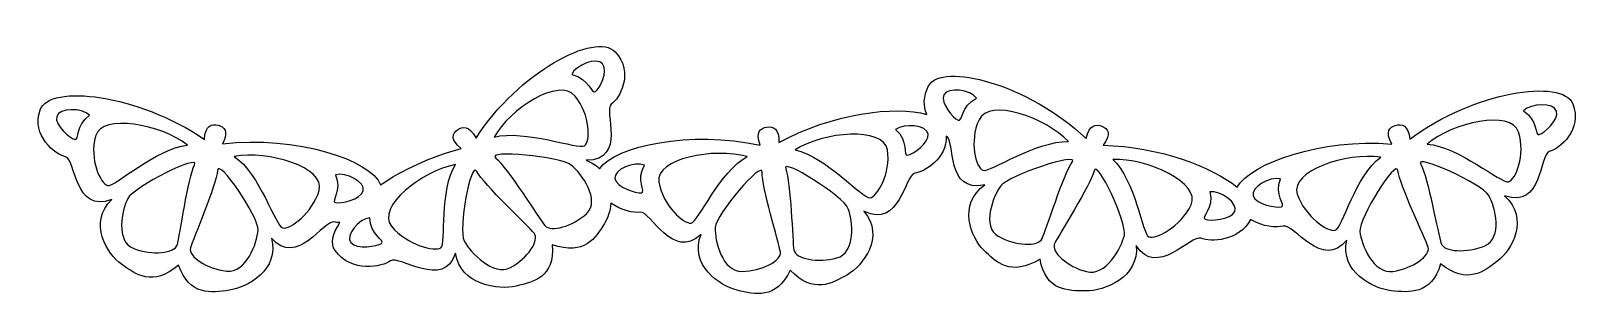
# Model space of a CAD drawing. Header units: centimetres. Extents: x -10.8 to 10.8, y -1.8 to 1.9.
import ezdxf

# ---------------------------------------------------------------- set-up
doc = ezdxf.new("R2010")
doc.units = ezdxf.units.CM
doc.header["$MEASUREMENT"] = 0
doc.layers.add('Layer 1', color=7, linetype='Continuous')

msp = doc.modelspace()

# ---------------------------------------------------------------- linework, layer by layer
at = {"layer": 'Layer 1'}
for points, knots in [([(10.63339, 0.91768), (10.49234, 1.2759), (9.25949, 1.08995), (8.37184, 0.42939), (8.37184, 0.42939), (8.35118, 0.62608), (8.2591, 0.64378), (8.17449, 0.62008), (8.17449, 0.62008), (8.08985, 0.59637), (8.02365, 0.53446), (8.1235, 0.35992), (8.1235, 0.35992), (7.14399, 0.44205), (6.16093, 0.09634), (5.97432, -0.23844), (5.97432, -0.23844), (5.6188, 0.04964), (4.88225, 0.32615), (4.1156, 0.34401), (4.1156, 0.34401), (4.23644, 0.5067), (4.17841, 0.57531), (4.09718, 0.60788), (4.09718, 0.60788), (4.01614, 0.64045), (3.92253, 0.63272), (3.87755, 0.43955), (3.87755, 0.43955), (3.07769, 1.19046), (1.87608, 1.50675), (1.69154, 1.16602), (1.69154, 1.16602), (1.61365, 1.02198), (1.62076, 0.88577), (1.66508, 0.77219), (1.66508, 0.77219), (1.23188, 0.89776), (0.34618, 0.78399), (-0.38788, 0.38069), (-0.38788, 0.38069), (-0.37854, 0.5781), (-0.46704, 0.60762), (-0.55446, 0.59521), (-0.55446, 0.59521), (-0.6418, 0.58288), (-0.71673, 0.53023), (-0.64431, 0.34436), (-0.64431, 0.34436), (-1.61734, 0.55724), (-2.66112, 0.3329), (-2.87398, 0.01776), (-2.87398, 0.01776), (-2.92237, 0.06388), (-2.98317, 0.10404), (-3.05932, 0.13492), (-3.05932, 0.13492), (-2.49025, 0.13778), (-2.82985, 0.82932), (-2.7128, 0.91232), (-2.7128, 0.91232), (-2.59564, 0.99543), (-2.39054, 1.35002), (-2.6584, 1.63937), (-2.6584, 1.63937), (-2.92629, 1.92855), (-4.00971, 1.35184), (-4.58997, 0.4436), (-4.58997, 0.4436), (-4.68395, 0.62095), (-4.77685, 0.6074), (-4.84701, 0.55761), (-4.84701, 0.55761), (-4.91728, 0.50779), (-4.95575, 0.42818), (-4.79605, 0.29745), (-4.79605, 0.29745), (-5.21753, 0.18939), (-5.6075, 0.00191), (-5.91497, -0.20587), (-5.91497, -0.20587), (-6.04395, 0.13833), (-7.08816, 0.48557), (-8.10961, 0.36417), (-8.10961, 0.36417), (-8.01679, 0.54202), (-8.08543, 0.60163), (-8.17099, 0.62238), (-8.17099, 0.62238), (-8.25645, 0.64315), (-8.34776, 0.62233), (-8.36059, 0.42505), (-8.36059, 0.42505), (-9.27407, 1.05447), (-10.51351, 1.19769), (-10.64011, 0.83484), (-10.64011, 0.83484), (-10.76663, 0.47191), (-10.42974, 0.21847), (-10.28708, 0.18386), (-10.28708, 0.18386), (-10.14455, 0.14931), (-10.16966, -0.61029), (-9.64364, -0.40878), (-9.64364, -0.40878), (-9.97932, -0.73525), (-9.71045, -1.16541), (-9.51249, -1.30641), (-9.51249, -1.30641), (-9.3145, -1.44749), (-9.07852, -1.62637), (-8.71813, -1.32022), (-8.71813, -1.32022), (-8.56515, -1.75088), (-8.26498, -1.70204), (-8.01799, -1.66889), (-8.01799, -1.66889), (-7.77097, -1.63587), (-7.3097, -1.3828), (-7.43043, -0.94562), (-7.43043, -0.94562), (-7.07793, -1.36025), (-6.69915, -0.68641), (-6.55662, -0.72099), (-6.55662, -0.72099), (-6.53604, -0.72599), (-6.50939, -0.72877), (-6.47883, -0.72887), (-6.47883, -0.72887), (-6.58461, -0.885), (-6.61512, -1.02404), (-6.54635, -1.11828), (-6.54635, -1.11828), (-6.31592, -1.43414), (-5.89338, -1.3436), (-5.77625, -1.26047), (-5.77625, -1.26047), (-5.65917, -1.17742), (-5.02915, -1.66301), (-4.87677, -1.15416), (-4.87677, -1.15416), (-4.80599, -1.60067), (-4.27516, -1.66856), (-4.0336, -1.61038), (-4.0336, -1.61038), (-3.79201, -1.55236), (-3.49483, -1.4897), (-3.53314, -1.03766), (-3.53314, -1.03766), (-3.07324, -1.19072), (-2.93013, -0.94109), (-2.8063, -0.73992), (-2.8063, -0.73992), (-2.76431, -0.67176), (-2.7287, -0.56993), (-2.71729, -0.45811), (-2.71729, -0.45811), (-2.5759, -0.56447), (-2.39611, -0.59728), (-2.31036, -0.58511), (-2.31036, -0.58511), (-2.16476, -0.56445), (-1.86364, -1.2712), (-1.4666, -0.89285), (-1.4666, -0.89285), (-1.63554, -1.316), (-1.20511, -1.61217), (-0.96318, -1.66887), (-0.96318, -1.66887), (-0.72117, -1.72565), (-0.42811, -1.80317), (-0.22785, -1.3896), (-0.22785, -1.3896), (0.0964, -1.72888), (0.35119, -1.57367), (0.56384, -1.45249), (0.56384, -1.45249), (0.77659, -1.33134), (1.09216, -0.92949), (0.79474, -0.57241), (0.79474, -0.57241), (1.29533, -0.82361), (1.35558, -0.06568), (1.50128, -0.04504), (1.50128, -0.04504), (1.63376, -0.0262), (1.94612, 0.157), (1.93771, 0.47053), (1.93771, 0.47053), (2.06609, 0.40338), (1.92549, -0.32751), (2.47291, -0.20368), (2.47291, -0.20368), (2.0877, -0.47906), (2.28299, -0.94208), (2.45558, -1.10935), (2.45558, -1.10935), (2.62819, -1.27667), (2.83216, -1.48678), (3.23848, -1.23497), (3.23848, -1.23497), (3.3192, -1.6822), (3.6239, -1.67627), (3.87345, -1.67828), (3.87345, -1.67828), (4.12301, -1.68048), (4.62034, -1.4954), (4.57253, -1.04624), (4.57253, -1.04624), (4.85309, -1.50574), (5.33781, -0.89313), (5.47301, -0.94742), (5.47301, -0.94742), (5.60178, -0.99907), (6.00038, -0.99502), (6.16037, -0.68599), (6.16037, -0.68599), (6.3228, -0.79095), (6.52624, -0.80296), (6.61514, -0.77807), (6.61514, -0.77807), (6.75619, -0.73859), (7.16174, -1.39889), (7.49742, -0.97238), (7.49742, -0.97238), (7.39429, -1.41344), (7.86543, -1.6504), (8.11353, -1.67485), (8.11353, -1.67485), (8.36174, -1.69943), (8.66365, -1.7379), (8.79922, -1.30226), (8.79922, -1.30226), (9.17162, -1.59571), (9.40033, -1.40881), (9.59244, -1.26096), (9.59244, -1.26096), (9.78463, -1.11327), (10.03609, -0.67414), (9.6875, -0.35947), (9.6875, -0.35947), (10.22127, -0.54269), (10.16568, 0.21552), (10.30676, 0.255), (10.30676, 0.255), (10.44792, 0.29445), (10.77439, 0.55938), (10.63339, 0.91768)], [0, 0, 0, 0, 0.01587302, 0.01587302, 0.01587302, 0.01587302, 0.03174603, 0.03174603, 0.03174603, 0.03174603, 0.04761905, 0.04761905, 0.04761905, 0.04761905, 0.06349206, 0.06349206, 0.06349206, 0.06349206, 0.07936508, 0.07936508, 0.07936508, 0.07936508, 0.0952381, 0.0952381, 0.0952381, 0.0952381, 0.11111111, 0.11111111, 0.11111111, 0.11111111, 0.12698413, 0.12698413, 0.12698413, 0.12698413, 0.14285714, 0.14285714, 0.14285714, 0.14285714, 0.15873016, 0.15873016, 0.15873016, 0.15873016, 0.17460317, 0.17460317, 0.17460317, 0.17460317, 0.19047619, 0.19047619, 0.19047619, 0.19047619, 0.20634921, 0.20634921, 0.20634921, 0.20634921, 0.22222222, 0.22222222, 0.22222222, 0.22222222, 0.23809524, 0.23809524, 0.23809524, 0.23809524, 0.25396825, 0.25396825, 0.25396825, 0.25396825, 0.26984127, 0.26984127, 0.26984127, 0.26984127, 0.28571429, 0.28571429, 0.28571429, 0.28571429, 0.3015873, 0.3015873, 0.3015873, 0.3015873, 0.31746032, 0.31746032, 0.31746032, 0.31746032, 0.33333333, 0.33333333, 0.33333333, 0.33333333, 0.34920635, 0.34920635, 0.34920635, 0.34920635, 0.36507937, 0.36507937, 0.36507937, 0.36507937, 0.38095238, 0.38095238, 0.38095238, 0.38095238, 0.3968254, 0.3968254, 0.3968254, 0.3968254, 0.41269841, 0.41269841, 0.41269841, 0.41269841, 0.42857143, 0.42857143, 0.42857143, 0.42857143, 0.44444444, 0.44444444, 0.44444444, 0.44444444, 0.46031746, 0.46031746, 0.46031746, 0.46031746, 0.47619048, 0.47619048, 0.47619048, 0.47619048, 0.49206349, 0.49206349, 0.49206349, 0.49206349, 0.50793651, 0.50793651, 0.50793651, 0.50793651, 0.52380952, 0.52380952, 0.52380952, 0.52380952, 0.53968254, 0.53968254, 0.53968254, 0.53968254, 0.55555556, 0.55555556, 0.55555556, 0.55555556, 0.57142857, 0.57142857, 0.57142857, 0.57142857, 0.58730159, 0.58730159, 0.58730159, 0.58730159, 0.6031746, 0.6031746, 0.6031746, 0.6031746, 0.61904762, 0.61904762, 0.61904762, 0.61904762, 0.63492063, 0.63492063, 0.63492063, 0.63492063, 0.65079365, 0.65079365, 0.65079365, 0.65079365, 0.66666667, 0.66666667, 0.66666667, 0.66666667, 0.68253968, 0.68253968, 0.68253968, 0.68253968, 0.6984127, 0.6984127, 0.6984127, 0.6984127, 0.71428571, 0.71428571, 0.71428571, 0.71428571, 0.73015873, 0.73015873, 0.73015873, 0.73015873, 0.74603175, 0.74603175, 0.74603175, 0.74603175, 0.76190476, 0.76190476, 0.76190476, 0.76190476, 0.77777778, 0.77777778, 0.77777778, 0.77777778, 0.79365079, 0.79365079, 0.79365079, 0.79365079, 0.80952381, 0.80952381, 0.80952381, 0.80952381, 0.82539683, 0.82539683, 0.82539683, 0.82539683, 0.84126984, 0.84126984, 0.84126984, 0.84126984, 0.85714286, 0.85714286, 0.85714286, 0.85714286, 0.87301587, 0.87301587, 0.87301587, 0.87301587, 0.88888889, 0.88888889, 0.88888889, 0.88888889, 0.9047619, 0.9047619, 0.9047619, 0.9047619, 0.92063492, 0.92063492, 0.92063492, 0.92063492, 0.93650794, 0.93650794, 0.93650794, 0.93650794, 0.95238095, 0.95238095, 0.95238095, 0.95238095, 0.96825397, 0.96825397, 0.96825397, 0.96825397, 1, 1, 1, 1]), ([(-2.83244, 1.47225), (-2.7509, 1.37324), (-2.87543, 1.12805), (-2.93166, 1.08815), (-2.93166, 1.08815), (-2.98788, 1.04828), (-3.01651, 1.26772), (-3.26064, 1.32538), (-3.26064, 1.32538), (-3.20739, 1.45904), (-2.91399, 1.57123), (-2.83244, 1.47225)], [0, 0, 0, 0, 0.25, 0.25, 0.25, 0.25, 0.5, 0.5, 0.5, 0.5, 1, 1, 1, 1]), ([(-3.21501, 1.02666), (-2.99755, 0.76261), (-3.00403, 0.39206), (-3.08367, 0.33559), (-3.08367, 0.33559), (-3.16328, 0.27907), (-3.92153, 0.56911), (-4.33994, 0.45534), (-4.33994, 0.45534), (-4.12483, 0.85188), (-3.43247, 1.29072), (-3.21501, 1.02666)], [0, 0, 0, 0, 0.25, 0.25, 0.25, 0.25, 0.5, 0.5, 0.5, 0.5, 1, 1, 1, 1]), ([(2.10045, 0.69252), (2.03549, 0.71858), (1.85074, 0.92858), (1.90402, 1.04293), (1.90402, 1.04293), (1.9573, 1.15728), (2.27129, 1.11434), (2.35775, 0.99663), (2.35775, 0.99663), (2.13601, 0.88583), (2.1654, 0.66649), (2.10045, 0.69252)], [0, 0, 0, 0, 0.25, 0.25, 0.25, 0.25, 0.5, 0.5, 0.5, 0.5, 1, 1, 1, 1]), ([(-10.15844, 0.42452), (-10.22694, 0.44114), (-10.44393, 0.62264), (-10.40998, 0.74316), (-10.40998, 0.74316), (-10.37601, 0.8637), (-10.05867, 0.86553), (-9.95389, 0.76136), (-9.95389, 0.76136), (-10.155, 0.62061), (-10.08999, 0.40793), (-10.15844, 0.42452)], [0, 0, 0, 0, 0.25, 0.25, 0.25, 0.25, 0.5, 0.5, 0.5, 0.5, 1, 1, 1, 1]), ([(2.44422, -0.00355), (2.35217, 0.03336), (2.24927, 0.39142), (2.39146, 0.69648), (2.39146, 0.69648), (2.53357, 1.00154), (3.31978, 0.73122), (3.63188, 0.39478), (3.63188, 0.39478), (3.19622, 0.41124), (2.53619, -0.04045), (2.44422, -0.00355)], [0, 0, 0, 0, 0.25, 0.25, 0.25, 0.25, 0.5, 0.5, 0.5, 0.5, 1, 1, 1, 1]), ([(10.16855, 0.49104), (10.10079, 0.47204), (10.15725, 0.68681), (9.95059, 0.82055), (9.95059, 0.82055), (10.05113, 0.92824), (10.36831, 0.93742), (10.40708, 0.81817), (10.40708, 0.81817), (10.44583, 0.69882), (10.23628, 0.51001), (10.16855, 0.49104)], [0, 0, 0, 0, 0.25, 0.25, 0.25, 0.25, 0.5, 0.5, 0.5, 0.5, 1, 1, 1, 1]), ([(-9.70478, -0.21497), (-9.80175, -0.19147), (-9.96209, 0.14793), (-9.87155, 0.46948), (-9.87155, 0.46948), (-9.78098, 0.79103), (-8.95966, 0.63466), (-8.59607, 0.34613), (-8.59607, 0.34613), (-9.02936, 0.30099), (-9.60781, -0.23852), (-9.70478, -0.21497)], [0, 0, 0, 0, 0.25, 0.25, 0.25, 0.25, 0.5, 0.5, 0.5, 0.5, 1, 1, 1, 1]), ([(1.40025, 0.20675), (1.33029, 0.1968), (1.41885, 0.40207), (1.23451, 0.56145), (1.23451, 0.56145), (1.35029, 0.65498), (1.66581, 0.62262), (1.6861, 0.49938), (1.6861, 0.49938), (1.70635, 0.37624), (1.47016, 0.21661), (1.40025, 0.20675)], [0, 0, 0, 0, 0.25, 0.25, 0.25, 0.25, 0.5, 0.5, 0.5, 0.5, 1, 1, 1, 1]), ([(9.74082, -0.1637), (9.64486, -0.19058), (9.04518, 0.32856), (8.61039, 0.35875), (8.61039, 0.35875), (8.96207, 0.65966), (9.77659, 0.84423), (9.87999, 0.52605), (9.87999, 0.52605), (9.98344, 0.2078), (9.83681, -0.13692), (9.74082, -0.1637)], [0, 0, 0, 0, 0.25, 0.25, 0.25, 0.25, 0.5, 0.5, 0.5, 0.5, 1, 1, 1, 1]), ([(0.87733, -0.38555), (0.77835, -0.39957), (0.26344, 0.19275), (-0.16243, 0.27951), (-0.16243, 0.27951), (0.23148, 0.53145), (1.06582, 0.6077), (1.11993, 0.27914), (1.11993, 0.27914), (1.17396, -0.0494), (0.97644, -0.3715), (0.87733, -0.38555)], [0, 0, 0, 0, 0.25, 0.25, 0.25, 0.25, 0.5, 0.5, 0.5, 0.5, 1, 1, 1, 1]), ([(-8.73577, -1.03688), (-8.76972, -1.15742), (-9.08899, -1.18738), (-9.3419, -1.09014), (-9.3419, -1.09014), (-9.59495, -0.99304), (-9.50843, -0.556), (-9.42318, -0.39421), (-9.42318, -0.39421), (-9.33801, -0.23236), (-8.41319, 0.23187), (-8.49671, 0.07159), (-8.49671, 0.07159), (-8.58951, -0.10628), (-8.7018, -0.91633), (-8.73577, -1.03688)], [0, 0, 0, 0, 0.2, 0.2, 0.2, 0.2, 0.4, 0.4, 0.4, 0.4, 0.6, 0.6, 0.6, 0.6, 1, 1, 1, 1]), ([(-6.76844, -0.28324), (-6.85903, -0.60474), (-7.17788, -0.82794), (-7.27483, -0.80442), (-7.27483, -0.80442), (-7.37175, -0.7809), (-7.59177, -0.04774), (-7.94581, 0.18838), (-7.94581, 0.18838), (-7.47657, 0.27496), (-6.67787, 0.03834), (-6.76844, -0.28324)], [0, 0, 0, 0, 0.25, 0.25, 0.25, 0.25, 0.5, 0.5, 0.5, 0.5, 1, 1, 1, 1]), ([(-3.05374, -0.60169), (-3.24649, -0.78208), (-3.55338, -0.86903), (-3.6349, -0.77004), (-3.6349, -0.77004), (-3.71647, -0.67103), (-4.15745, 0.03572), (-4.31718, 0.16651), (-4.31718, 0.16651), (-4.46098, 0.28433), (-3.41466, 0.18797), (-3.26869, 0.06928), (-3.26869, 0.06928), (-3.12267, -0.04934), (-2.86083, -0.42138), (-3.05374, -0.60169)], [0, 0, 0, 0, 0.2, 0.2, 0.2, 0.2, 0.4, 0.4, 0.4, 0.4, 0.6, 0.6, 0.6, 0.6, 1, 1, 1, 1]), ([(-1.60547, -0.73731), (-1.70456, -0.75136), (-1.99663, -0.49866), (-2.05068, -0.1701), (-2.05068, -0.1701), (-2.10473, 0.15841), (-1.28384, 0.31668), (-0.82685, 0.18534), (-0.82685, 0.18534), (-1.20544, -0.01535), (-1.50638, -0.72329), (-1.60547, -0.73731)], [0, 0, 0, 0, 0.25, 0.25, 0.25, 0.25, 0.5, 0.5, 0.5, 0.5, 1, 1, 1, 1]), ([(3.26742, -0.95253), (3.21413, -1.06686), (2.89367, -1.05146), (2.65959, -0.91967), (2.65959, -0.91967), (2.42538, -0.78807), (2.58246, -0.36825), (2.69319, -0.22038), (2.69319, -0.22038), (2.80387, -0.07242), (3.79396, 0.25603), (3.68522, 0.1094), (3.68522, 0.1094), (3.56436, -0.05331), (3.32073, -0.83812), (3.26742, -0.95253)], [0, 0, 0, 0, 0.2, 0.2, 0.2, 0.2, 0.4, 0.4, 0.4, 0.4, 0.6, 0.6, 0.6, 0.6, 1, 1, 1, 1]), ([(7.33621, -0.83669), (7.24027, -0.86352), (6.91266, -0.65151), (6.80924, -0.33332), (6.80924, -0.33332), (6.70589, -0.01516), (7.49448, 0.2489), (7.9669, 0.1786), (7.9669, 0.1786), (7.62257, -0.06961), (7.43212, -0.80986), (7.33621, -0.83669)], [0, 0, 0, 0, 0.25, 0.25, 0.25, 0.25, 0.5, 0.5, 0.5, 0.5, 1, 1, 1, 1]), ([(9.41327, -1.05082), (9.16448, -1.15671), (8.8442, -1.13782), (8.80547, -1.01857), (8.80547, -1.01857), (8.76663, -0.89924), (8.62198, -0.09367), (8.52207, 0.08091), (8.52207, 0.08091), (8.43219, 0.23815), (9.37498, -0.19378), (9.46658, -0.35256), (9.46658, -0.35256), (9.55828, -0.51131), (9.66224, -0.94501), (9.41327, -1.05082)], [0, 0, 0, 0, 0.2, 0.2, 0.2, 0.2, 0.4, 0.4, 0.4, 0.4, 0.6, 0.6, 0.6, 0.6, 1, 1, 1, 1]), ([(-7.61489, -0.83283), (-7.62598, -1.01256), (-7.78097, -1.43306), (-8.05278, -1.40285), (-8.05278, -1.40285), (-8.32456, -1.37274), (-8.58721, -1.20171), (-8.55327, -1.08117), (-8.55327, -1.08117), (-8.51932, -0.96055), (-8.19013, -0.20318), (-8.1773, -0.00588), (-8.1773, -0.00588), (-8.16554, 0.17179), (-7.60386, -0.65302), (-7.61489, -0.83283)], [0, 0, 0, 0, 0.2, 0.2, 0.2, 0.2, 0.4, 0.4, 0.4, 0.4, 0.6, 0.6, 0.6, 0.6, 1, 1, 1, 1]), ([(-5.07915, -1.07974), (-5.15876, -1.1362), (-5.5458, -1.04476), (-5.76328, -0.78073), (-5.76328, -0.78073), (-5.98074, -0.51668), (-5.3427, -0.0119), (-4.87388, 0.07657), (-4.87388, 0.07657), (-5.10204, -0.26823), (-4.99954, -1.02333), (-5.07915, -1.07974)], [0, 0, 0, 0, 0.25, 0.25, 0.25, 0.25, 0.5, 0.5, 0.5, 0.5, 1, 1, 1, 1]), ([(-4.11237, -1.35258), (-4.35044, -1.47794), (-4.66855, -1.14578), (-4.75367, -0.98394), (-4.75367, -0.98394), (-4.83873, -0.82207), (-4.66435, 0.14012), (-4.57952, -0.01956), (-4.57952, -0.01956), (-4.48549, -0.19691), (-3.86636, -0.7773), (-3.78479, -0.87633), (-3.78479, -0.87633), (-3.70329, -0.97536), (-3.87424, -1.22735), (-4.11237, -1.35258)], [0, 0, 0, 0, 0.2, 0.2, 0.2, 0.2, 0.4, 0.4, 0.4, 0.4, 0.6, 0.6, 0.6, 0.6, 1, 1, 1, 1]), ([(-2.29497, -0.31679), (-2.36495, -0.32674), (-2.64163, -0.23982), (-2.66192, -0.11669), (-2.66192, -0.11669), (-2.68216, 0.0065), (-2.39154, 0.12477), (-2.25086, 0.06762), (-2.25086, 0.06762), (-2.37546, -0.13549), (-2.22501, -0.30686), (-2.29497, -0.31679)], [0, 0, 0, 0, 0.25, 0.25, 0.25, 0.25, 0.5, 0.5, 0.5, 0.5, 1, 1, 1, 1]), ([(-0.89879, -1.40758), (-1.17258, -1.41142), (-1.27966, -0.97827), (-1.2704, -0.79843), (-1.2704, -0.79843), (-1.26125, -0.61854), (-0.61013, 0.14764), (-0.61844, -0.03019), (-0.61844, -0.03019), (-0.62775, -0.22768), (-0.38518, -1.01272), (-0.36494, -1.13596), (-0.36494, -1.13596), (-0.34467, -1.2591), (-0.62508, -1.40391), (-0.89879, -1.40758)], [0, 0, 0, 0, 0.2, 0.2, 0.2, 0.2, 0.4, 0.4, 0.4, 0.4, 0.6, 0.6, 0.6, 0.6, 1, 1, 1, 1]), ([(0.41839, -1.22095), (0.15598, -1.29321), (-0.15816, -1.23267), (-0.17843, -1.10951), (-0.17843, -1.10951), (-0.19872, -0.98627), (-0.21965, -0.16982), (-0.29204, 0.01608), (-0.29204, 0.01608), (-0.35715, 0.18351), (0.51065, -0.36746), (0.57722, -0.53661), (0.57722, -0.53661), (0.64373, -0.70578), (0.68085, -1.14882), (0.41839, -1.22095)], [0, 0, 0, 0, 0.2, 0.2, 0.2, 0.2, 0.4, 0.4, 0.4, 0.4, 0.6, 0.6, 0.6, 0.6, 1, 1, 1, 1]), ([(4.40873, -0.90879), (4.36833, -1.08487), (4.14629, -1.47868), (3.88258, -1.41049), (3.88258, -1.41049), (3.6189, -1.34241), (3.38733, -1.13636), (3.44059, -1.022), (3.44059, -1.022), (3.4939, -0.90754), (3.94322, -0.20534), (3.98825, -0.01216), (3.98825, -0.01216), (4.02884, 0.16179), (4.44902, -0.73263), (4.40873, -0.90879)], [0, 0, 0, 0, 0.2, 0.2, 0.2, 0.2, 0.4, 0.4, 0.4, 0.4, 0.6, 0.6, 0.6, 0.6, 1, 1, 1, 1]), ([(5.3353, -0.4849), (5.19309, -0.78989), (4.84148, -0.96557), (4.74949, -0.92863), (4.74949, -0.92863), (4.65747, -0.89175), (4.56007, -0.13607), (4.24877, 0.14722), (4.24877, 0.14722), (4.72675, 0.16663), (5.47743, -0.17984), (5.3353, -0.4849)], [0, 0, 0, 0, 0.25, 0.25, 0.25, 0.25, 0.5, 0.5, 0.5, 0.5, 1, 1, 1, 1]), ([(8.13763, -1.40785), (7.86717, -1.44741), (7.69543, -1.03259), (7.6772, -0.85336), (7.6772, -0.85336), (7.65892, -0.67403), (8.18713, 0.16963), (8.20597, -0.00757), (8.20597, -0.00757), (8.22671, -0.20426), (8.58607, -0.94975), (8.62481, -1.06908), (8.62481, -1.06908), (8.6636, -1.1884), (8.40803, -1.36842), (8.13763, -1.40785)], [0, 0, 0, 0, 0.2, 0.2, 0.2, 0.2, 0.4, 0.4, 0.4, 0.4, 0.6, 0.6, 0.6, 0.6, 1, 1, 1, 1]), ([(-6.54196, -0.4527), (-6.61038, -0.43608), (-6.44158, -0.28017), (-6.54275, -0.06606), (-6.54275, -0.06606), (-6.39654, -0.02275), (-6.12061, -0.16843), (-6.15458, -0.28905), (-6.15458, -0.28905), (-6.18853, -0.40957), (-6.47348, -0.46932), (-6.54196, -0.4527)], [0, 0, 0, 0, 0.25, 0.25, 0.25, 0.25, 0.5, 0.5, 0.5, 0.5, 1, 1, 1, 1]), ([(6.58971, -0.51051), (6.52195, -0.52951), (6.2348, -0.47966), (6.19601, -0.36033), (6.19601, -0.36033), (6.15725, -0.24098), (6.42712, -0.08588), (6.575, -0.12411), (6.575, -0.12411), (6.4825, -0.34158), (6.65742, -0.49157), (6.58971, -0.51051)], [0, 0, 0, 0, 0.25, 0.25, 0.25, 0.25, 0.5, 0.5, 0.5, 0.5, 1, 1, 1, 1]), ([(5.94106, -0.57719), (5.88777, -0.69152), (5.59639, -0.71043), (5.53146, -0.68435), (5.53146, -0.68435), (5.46656, -0.65829), (5.65888, -0.52795), (5.59393, -0.30208), (5.59393, -0.30208), (5.74556, -0.27988), (5.99443, -0.46276), (5.94106, -0.57719)], [0, 0, 0, 0, 0.25, 0.25, 0.25, 0.25, 0.5, 0.5, 0.5, 0.5, 1, 1, 1, 1]), ([(-5.90156, -1.0183), (-5.95778, -1.0582), (-6.24547, -1.10532), (-6.32698, -1.00631), (-6.32698, -1.00631), (-6.40855, -0.90733), (-6.21477, -0.67391), (-6.06187, -0.66145), (-6.06187, -0.66145), (-6.06602, -0.89522), (-5.84536, -0.97846), (-5.90156, -1.0183)], [0, 0, 0, 0, 0.25, 0.25, 0.25, 0.25, 0.5, 0.5, 0.5, 0.5, 1, 1, 1, 1])]:
    msp.add_open_spline(points, degree=3, knots=knots, dxfattribs=at)

doc.saveas('drawing.dxf')
